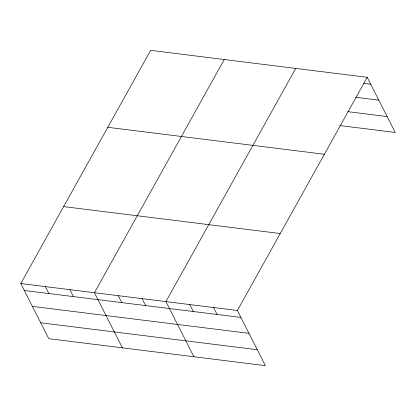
<?xml version="1.0" encoding="UTF-8"?>
<svg xmlns="http://www.w3.org/2000/svg" width="416" height="416" viewBox="0 0 416 416"><rect width="100%" height="100%" fill="white"/><g stroke="black" fill="none" stroke-linecap="round" stroke-linejoin="round"><path stroke-width="0.62" d="M20.8 283.551L237.396 310.497L265.366 365.638L48.776 338.692L20.8 283.551L150.634 50.362L367.224 77.308L395.2 132.449L339.82 125.559M224.276 59.524L94.442 292.713L122.413 347.849M295.75 68.416L165.916 301.605L193.892 356.746M237.396 310.497L367.224 77.308M363.662 83.366L370.744 84.245M355.633 97.271L378.815 100.152M347.849 111.654L387.13 116.542M107.786 127.317L324.381 154.263M63.643 206.596L280.238 233.548M24.32 290.488L240.911 317.434M32.391 306.394L248.981 333.341M40.706 322.78L257.296 349.731M213.569 307.533L217.084 314.47M189.743 304.569L193.263 311.506M142.09 298.641L145.61 305.578M118.269 295.677L121.784 302.614M69.893 289.656L73.414 296.592M45.349 286.603L48.864 293.54"/></g></svg>
